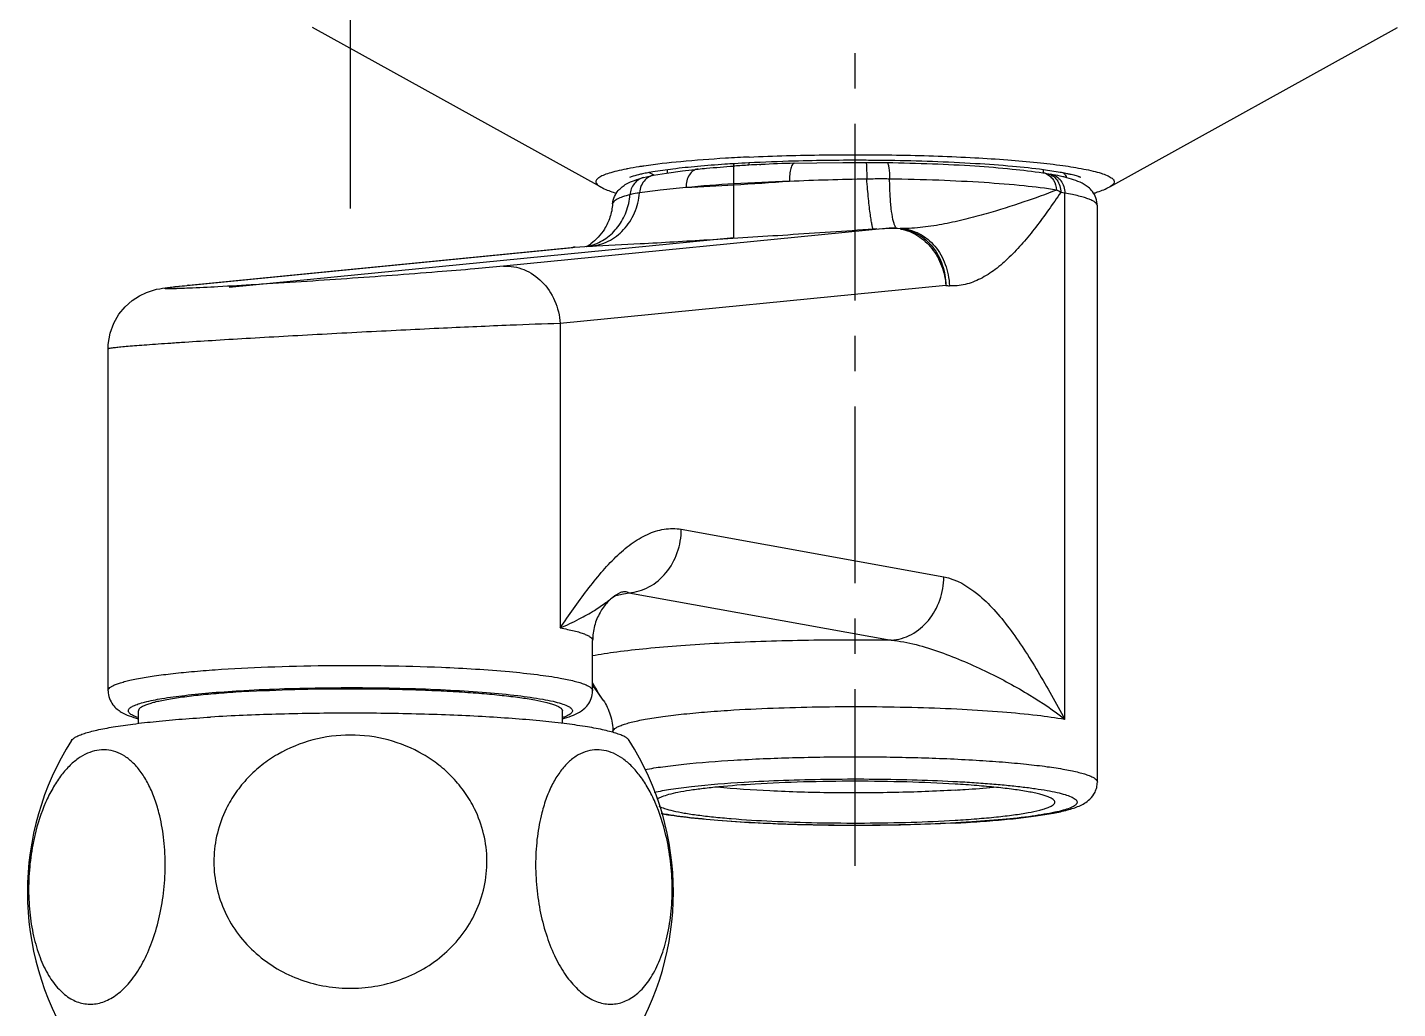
# Model space of a CAD drawing. Extents: x -7342 to 109, y -2615 to 214.
# Drawn here: x -5440.5 to -5372.6, y -2397.9 to -2349.3 of the extents above; entities that cross this region are included whole.
import ezdxf

# ---------------------------------------------------------------- set-up
doc = ezdxf.new("R2010")
doc.units = 0
doc.header["$LTSCALE"] = 7
doc.linetypes.add('CENTER', pattern=[2, 1.25, -0.25, 0.25, -0.25])
doc.layers.get('0').update_dxf_attribs({"color": 2, "linetype": 'CONTINUOUS'})
doc.layers.add('CL', color=1, linetype='CENTER')
doc.layers.add('DWG', color=7, linetype='CONTINUOUS')

msp = doc.modelspace()

# ---------------------------------------------------------------- linework, layer by layer
msp.add_line((-5424.473, -2358.248), (-5424.473, -2326.016))
at = {"layer": 'CL', "color": 1}
msp.add_line((-5399.473, -2390.809), (-5399.473, -2324.398), dxfattribs=at)
at = {"layer": 'DWG'}
for p, q in [((-5412.09, -2357.177), (-5426.346, -2349.285)), ((-5386.856, -2357.177), (-5372.599, -2349.285)), ((-5397.773, -2355.879), (-5397.888, -2355.878)), ((-5409.43, -2356.605), (-5409.685, -2356.476)), ((-5408.788, -2356.339), (-5408.788, -2356.493)), ((-5407.253, -2356.299), (-5407.253, -2356.299)), ((-5405.479, -2356.152), (-5405.44, -2356.149)), ((-5405.473, -2359.69), (-5405.473, -2356.037)), ((-5404.712, -2356.109), (-5404.712, -2355.998)), ((-5404.205, -2356.078), (-5404.141, -2356.075)), ((-5390.157, -2356.338), (-5390.157, -2356.49)), ((-5409.95, -2356.722), (-5409.95, -2356.722)), ((-5409.459, -2356.61), (-5409.46, -2356.61)), ((-5389.081, -2357.49), (-5389.281, -2357.454)), ((-5389.081, -2383.547), (-5389.081, -2357.49)), ((-5387.473, -2386.66), (-5387.473, -2358.117)), ((-5397.783, -2359.23), (-5416.887, -2361.113)), ((-5398.562, -2359.277), (-5397.754, -2359.227)), ((-5398.388, -2359.266), (-5398.562, -2359.277)), ((-5397.754, -2359.227), (-5397.783, -2359.23)), ((-5397.754, -2359.227), (-5397.236, -2359.241)), ((-5397.241, -2359.24), (-5397.236, -2359.241)), ((-5397.204, -2359.243), (-5397.218, -2359.243)), ((-5430.473, -2362.154), (-5405.473, -2359.69)), ((-5432.476, -2362.053), (-5413.371, -2360.17)), ((-5413.343, -2360.168), (-5413.457, -2360.177)), ((-5413.371, -2360.17), (-5412.591, -2360.123)), ((-5412.783, -2360.134), (-5412.629, -2360.047)), ((-5412.711, -2360.13), (-5412.713, -2360.13)), ((-5412.682, -2360.081), (-5412.669, -2360.073)), ((-5412.642, -2360.112), (-5412.641, -2360.112)), ((-5412.629, -2360.047), (-5412.566, -2360.002)), ((-5412.571, -2360.006), (-5412.568, -2360.004)), ((-5412.568, -2360.004), (-5412.566, -2360.002)), ((-5432.575, -2362.063), (-5432.476, -2362.053)), ((-5432.47, -2362.202), (-5432.57, -2362.206)), ((-5432.476, -2362.053), (-5432.561, -2362.06)), ((-5394.976, -2362.065), (-5414.081, -2363.949)), ((-5414.081, -2363.949), (-5414.081, -2379.023)), ((-5436.473, -2382.136), (-5436.473, -2365.204)), ((-5408.081, -2374.141), (-5395.081, -2376.494)), ((-5411.317, -2377.395), (-5411.383, -2377.441)), ((-5411.381, -2377.44), (-5411.378, -2377.438)), ((-5411.074, -2377.26), (-5411.073, -2377.26)), ((-5410.679, -2377.282), (-5397.679, -2379.634)), ((-5412.473, -2382.136), (-5412.473, -2379.65)), ((-5412.32, -2382.077), (-5412.473, -2381.884)), ((-5412.473, -2382.134), (-5412.473, -2382.136)), ((-5411.947, -2382.609), (-5412.32, -2382.077)), ((-5411.947, -2382.609), (-5411.948, -2382.608)), ((-5434.973, -2383.751), (-5434.973, -2383.13)), ((-5413.973, -2383.754), (-5413.973, -2383.13)), ((-5411.473, -2384.174), (-5411.473, -2384.203)), ((-5393.91, -2388.646), (-5393.973, -2388.65)), ((-5393.913, -2388.653), (-5393.97, -2388.657))]:
    msp.add_line(p, q, dxfattribs=at)
for points in [[(-5409.46, -2356.61), (-5408.815, -2356.496), (-5408.014, -2356.385), (-5407.253, -2356.299)], [(-5402.483, -2356.011), (-5401.369, -2355.985), (-5400.084, -2355.969), (-5398.933, -2355.968)], [(-5398.933, -2355.968), (-5398.617, -2355.97), (-5398.171, -2355.974), (-5397.89, -2355.978)], [(-5390.17, -2356.488), (-5390.131, -2356.494), (-5390.01, -2356.515), (-5389.769, -2356.558)], [(-5409.95, -2356.722), (-5409.808, -2356.686), (-5409.598, -2356.639), (-5409.459, -2356.61)], [(-5397.242, -2359.24), (-5397.235, -2359.241), (-5397.208, -2359.243), (-5397.204, -2359.244)], [(-5436.473, -2365.204), (-5436.465, -2364.981), (-5436.372, -2364.434), (-5436.191, -2363.935), (-5435.938, -2363.494), (-5435.631, -2363.12), (-5435.287, -2362.813), (-5434.92, -2362.574), (-5434.567, -2362.407), (-5434.277, -2362.308), (-5434.071, -2362.256), (-5433.918, -2362.225), (-5433.785, -2362.203), (-5433.652, -2362.183), (-5433.51, -2362.164), (-5433.352, -2362.144), (-5433.173, -2362.124), (-5432.972, -2362.102), (-5432.748, -2362.079), (-5413.457, -2360.177)], [(-5411.073, -2377.26), (-5411.095, -2377.269), (-5411.317, -2377.395)]]:
    msp.add_lwpolyline(points, dxfattribs=at)
for centre, radius, start, end in [((-5400.722, -2441.621), 86.01, 92.66001, 93.44633), ((-5399.472, -2468.361), 112.495, 89.72438, 91.54085), ((-5399.463, -2468.556), 112.69, 89.19927, 89.72941), ((-5408.136, -2369.905), 13.866, 100.80433, 101.12843), ((-5408.2, -2365.103), 8.754, 101.85304, 102.56188), ((-5406.393, -2380.267), 24.375, 98.35423, 98.47106), ((-5406.947, -2371.64), 15.411, 99.52631, 100.05892), ((-5400.92, -2424.264), 68.264, 93.20023, 93.79643), ((-5400.684, -2434.926), 79.035, 92.9405, 93.4446), ((-5399.906, -2451.291), 95.419, 91.55569, 92.90275), ((-5400.491, -2431.752), 75.765, 92.80953, 93.20804), ((-5399.964, -2442.764), 86.789, 91.66345, 92.75847), ((-5390.277, -2357.175), 0.694, 65.21367, 81.08349), ((-5393.132, -2378.829), 22.689, 81.36515, 82.42828), ((-5392.218, -2372.904), 16.693, 79.97621, 81.41378), ((-5395.513, -2536.395), 179.63, 91.07903, 92.30097), ((-5390.879, -2363.89), 7.408, 75.20602, 76.71272), ((-5397.648, -2361.468), 2.243, 92.74506, 93.45182), ((-5397.647, -2361.519), 2.294, 79.7087, 92.69136), ((-5397.651, -2361.542), 2.317, 78.75817, 79.72207), ((-5397.489, -2361.469), 2.243, 82.69638, 83.52074), ((-5413.163, -2363.151), 2.989, 93.99778, 95.72586), ((-5413.163, -2363.14), 2.977, 93.45086, 93.99704), ((-5411.885, -2373.852), 13.747, 93.15185, 93.44169), ((-5413.847, -2358.26), 2.162, 302.99999, 304.00086), ((-5413.285, -2357.644), 2.551, 284.61375, 286.73306), ((-5411.844, -2374.591), 14.487, 92.95445, 93.15257), ((-5414.262, -2357.648), 2.902, 304.0433, 305.64781), ((-5394.555, -2358.246), 3.842, 263.71085, 266.31582), ((-5414.513, -2360.666), 17.055, 280.67436, 280.78799), ((-5414.069, -2362.951), 14.727, 280.75456, 281.93845), ((-5413.279, -2366.63), 10.964, 281.87578, 283.71694), ((-5425.688, -2449.077), 67.018, 93.20358, 93.45139), ((-5426.449, -2392.117), 14.024, 147.57817, 212.42183), ((-5422.497, -2392.117), 14.024, 327.57817, 32.42183), ((-5398.3, -2315.85), 72.936, 272.98705, 273.40337)]:
    msp.add_arc(centre, radius, start, end, dxfattribs=at)
for points, knots in [([(-5405.893, -2355.767), (-5406.633, -2355.812), (-5407.983, -2355.911), (-5409.329, -2356.062), (-5409.935, -2356.151)], [0, 0, 0, 0, 0.547958, 1, 1, 1, 1]), ([(-5404.714, -2355.704), (-5403.482, -2355.647), (-5400.97, -2355.577), (-5397.247, -2355.588), (-5394.212, -2355.691), (-5391.968, -2355.834), (-5390.935, -2355.924), (-5390.447, -2355.975)], [0, 0, 0, 0, 0.259087, 0.527711, 0.782148, 0.896937, 1, 1, 1, 1]), ([(-5390.142, -2356.338), (-5390.651, -2356.27), (-5391.772, -2356.152), (-5394.315, -2355.968), (-5396.35, -2355.901), (-5397.773, -2355.879)], [0, 0, 0, 0, 0.201393, 0.441859, 1, 1, 1, 1]), ([(-5410.812, -2356.299), (-5410.969, -2356.33), (-5411.254, -2356.392), (-5411.638, -2356.495), (-5411.936, -2356.6), (-5412.129, -2356.696), (-5412.234, -2356.778), (-5412.284, -2356.834), (-5412.312, -2356.893), (-5412.315, -2356.979), (-5412.258, -2357.06), (-5412.175, -2357.127), (-5412.12, -2357.16), (-5412.09, -2357.177)], [0, 0, 0, 0, 0.235397, 0.431099, 0.586589, 0.702533, 0.746729, 0.782975, 0.813318, 0.841187, 0.905326, 0.948207, 1, 1, 1, 1]), ([(-5409.984, -2356.158), (-5410.051, -2356.168), (-5410.302, -2356.207), (-5410.552, -2356.25), (-5410.735, -2356.285)], [0, 0, 0, 0, 0.266004, 1, 1, 1, 1]), ([(-5410.104, -2356.559), (-5410.228, -2356.586), (-5410.409, -2356.632), (-5410.588, -2356.688), (-5410.644, -2356.713)], [0, 0, 0, 0, 0.678047, 1, 1, 1, 1]), ([(-5409.639, -2356.466), (-5409.671, -2356.472), (-5409.791, -2356.494), (-5409.911, -2356.517), (-5409.998, -2356.536)], [0, 0, 0, 0, 0.265696, 1, 1, 1, 1]), ([(-5407.281, -2356.171), (-5407.688, -2356.208), (-5408.428, -2356.284), (-5409.166, -2356.386), (-5409.498, -2356.442)], [0, 0, 0, 0, 0.548392, 1, 1, 1, 1]), ([(-5407.253, -2356.299), (-5407.336, -2356.308), (-5407.509, -2356.375), (-5407.702, -2356.589), (-5407.824, -2356.883), (-5407.85, -2357.104), (-5407.85, -2357.219)], [0, 0, 0, 0, 0.210438, 0.444338, 0.709965, 1, 1, 1, 1]), ([(-5405.433, -2356.033), (-5405.595, -2356.043), (-5406.211, -2356.082), (-5406.827, -2356.13), (-5407.281, -2356.171)], [0, 0, 0, 0, 0.26296, 1, 1, 1, 1]), ([(-5407.253, -2356.299), (-5407.114, -2356.285), (-5406.524, -2356.228), (-5405.932, -2356.182), (-5405.479, -2356.152)], [0, 0, 0, 0, 0.235382, 1, 1, 1, 1]), ([(-5402.483, -2356.011), (-5402.522, -2356.012), (-5402.58, -2356.073), (-5402.624, -2356.168), (-5402.66, -2356.279), (-5402.688, -2356.412), (-5402.717, -2356.625), (-5402.725, -2356.794), (-5402.725, -2356.91)], [0, 0, 0, 0, 0.120744, 0.215598, 0.335329, 0.477692, 0.639158, 1, 1, 1, 1]), ([(-5398.933, -2355.968), (-5398.931, -2355.968), (-5398.928, -2355.975), (-5398.925, -2355.985), (-5398.922, -2356.005), (-5398.917, -2356.044), (-5398.912, -2356.112), (-5398.907, -2356.211), (-5398.902, -2356.333), (-5398.899, -2356.475), (-5398.897, -2356.632), (-5398.896, -2356.741), (-5398.896, -2356.797)], [0, 0, 0, 0, 0.00636, 0.020744, 0.043888, 0.075847, 0.165117, 0.285822, 0.43451, 0.606821, 0.797614, 1, 1, 1, 1]), ([(-5397.89, -2355.978), (-5397.88, -2355.978), (-5397.858, -2355.999), (-5397.827, -2356.076), (-5397.795, -2356.239), (-5397.771, -2356.491), (-5397.764, -2356.686), (-5397.763, -2356.794)], [0, 0, 0, 0, 0.034014, 0.093764, 0.302828, 0.616548, 1, 1, 1, 1]), ([(-5397.89, -2355.978), (-5397.136, -2355.989), (-5395.684, -2356.027), (-5393.617, -2356.131), (-5391.795, -2356.276), (-5390.675, -2356.41), (-5390.17, -2356.488)], [0, 0, 0, 0, 0.291974, 0.562933, 0.801835, 1, 1, 1, 1]), ([(-5390.447, -2355.975), (-5390.023, -2356.018), (-5389.253, -2356.109), (-5388.487, -2356.23), (-5388.144, -2356.297)], [0, 0, 0, 0, 0.549076, 1, 1, 1, 1]), ([(-5389.986, -2356.544), (-5389.917, -2356.576), (-5389.787, -2356.664), (-5389.58, -2356.918), (-5389.507, -2357.169), (-5389.496, -2357.337)], [0, 0, 0, 0, 0.233656, 0.478334, 1, 1, 1, 1]), ([(-5389.969, -2356.522), (-5389.873, -2356.54), (-5389.682, -2356.616), (-5389.457, -2356.832), (-5389.313, -2357.124), (-5389.281, -2357.343), (-5389.281, -2357.454)], [0, 0, 0, 0, 0.234864, 0.47799, 0.733563, 1, 1, 1, 1]), ([(-5389.769, -2356.558), (-5389.672, -2356.576), (-5389.481, -2356.652), (-5389.256, -2356.869), (-5389.113, -2357.16), (-5389.081, -2357.379), (-5389.081, -2357.49)], [0, 0, 0, 0, 0.234869, 0.477996, 0.733567, 1, 1, 1, 1]), ([(-5389.176, -2356.681), (-5389.223, -2356.67), (-5389.419, -2356.625), (-5389.617, -2356.586), (-5389.769, -2356.558)], [0, 0, 0, 0, 0.236069, 1, 1, 1, 1]), ([(-5388.942, -2356.537), (-5388.971, -2356.531), (-5389.094, -2356.505), (-5389.218, -2356.482), (-5389.312, -2356.465)], [0, 0, 0, 0, 0.233516, 1, 1, 1, 1]), ([(-5388.995, -2356.73), (-5388.995, -2356.688), (-5389.036, -2356.592), (-5389.112, -2356.528), (-5389.158, -2356.496)], [0, 0, 0, 0, 0.424223, 1, 1, 1, 1]), ([(-5388.354, -2356.681), (-5388.344, -2356.688), (-5388.326, -2356.699), (-5388.313, -2356.707), (-5388.296, -2356.716), (-5388.307, -2356.71), (-5388.318, -2356.706), (-5388.342, -2356.696), (-5388.372, -2356.686), (-5388.428, -2356.667), (-5388.514, -2356.64), (-5388.636, -2356.607), (-5388.782, -2356.572), (-5388.887, -2356.548), (-5388.942, -2356.537)], [0, 0, 0, 0, 0.048666, 0.077198, 0.087648, 0.093462, 0.113761, 0.146842, 0.191481, 0.246867, 0.386702, 0.560934, 0.766307, 1, 1, 1, 1]), ([(-5388.144, -2356.297), (-5387.986, -2356.328), (-5387.699, -2356.39), (-5387.313, -2356.493), (-5387.013, -2356.599), (-5386.819, -2356.695), (-5386.713, -2356.777), (-5386.662, -2356.833), (-5386.634, -2356.893), (-5386.631, -2356.978), (-5386.687, -2357.059), (-5386.77, -2357.127), (-5386.826, -2357.16), (-5386.856, -2357.177)], [0, 0, 0, 0, 0.235523, 0.431375, 0.587007, 0.703092, 0.747329, 0.7836, 0.813927, 0.841727, 0.905611, 0.948352, 1, 1, 1, 1]), ([(-5412.089, -2357.178), (-5412.026, -2357.213), (-5411.772, -2357.339), (-5411.503, -2357.433), (-5411.301, -2357.492)], [0, 0, 0, 0, 0.256782, 1, 1, 1, 1]), ([(-5411.482, -2358.026), (-5411.472, -2357.898), (-5411.409, -2357.66), (-5411.184, -2357.304), (-5410.831, -2357.034), (-5410.391, -2356.847), (-5410.101, -2356.761), (-5409.95, -2356.722)], [0, 0, 0, 0, 0.178412, 0.336102, 0.578681, 0.783025, 1, 1, 1, 1]), ([(-5409.95, -2356.722), (-5410.041, -2356.745), (-5410.216, -2356.824), (-5410.428, -2357.02), (-5410.572, -2357.277), (-5410.615, -2357.471), (-5410.623, -2357.569)], [0, 0, 0, 0, 0.243214, 0.489638, 0.742065, 1, 1, 1, 1]), ([(-5409.869, -2356.831), (-5409.951, -2356.914), (-5410.086, -2357.117), (-5410.14, -2357.355), (-5410.148, -2357.476)], [0, 0, 0, 0, 0.489085, 1, 1, 1, 1]), ([(-5407.85, -2357.219), (-5408.275, -2357.256), (-5409.042, -2357.33), (-5409.807, -2357.425), (-5410.148, -2357.476)], [0, 0, 0, 0, 0.552832, 1, 1, 1, 1]), ([(-5409.46, -2356.611), (-5409.536, -2356.626), (-5409.686, -2356.68), (-5409.813, -2356.776), (-5409.869, -2356.831)], [0, 0, 0, 0, 0.495781, 1, 1, 1, 1]), ([(-5402.725, -2356.91), (-5403.642, -2356.937), (-5405.352, -2357.01), (-5407.059, -2357.139), (-5407.85, -2357.219)], [0, 0, 0, 0, 0.535616, 1, 1, 1, 1]), ([(-5402.725, -2356.91), (-5403.641, -2356.978), (-5405.348, -2357.095), (-5407.057, -2357.186), (-5407.85, -2357.219)], [0, 0, 0, 0, 0.536382, 1, 1, 1, 1]), ([(-5397.763, -2356.794), (-5397.857, -2356.792), (-5398.235, -2356.788), (-5398.612, -2356.792), (-5398.896, -2356.797)], [0, 0, 0, 0, 0.249076, 1, 1, 1, 1]), ([(-5398.562, -2359.277), (-5398.569, -2359.275), (-5398.582, -2359.256), (-5398.597, -2359.22), (-5398.615, -2359.16), (-5398.633, -2359.079), (-5398.653, -2358.978), (-5398.683, -2358.804), (-5398.721, -2358.54), (-5398.765, -2358.175), (-5398.811, -2357.753), (-5398.855, -2357.288), (-5398.883, -2356.964), (-5398.896, -2356.797)], [0, 0, 0, 0, 0.008345, 0.024426, 0.048932, 0.081885, 0.12309, 0.172299, 0.29324, 0.441203, 0.611754, 0.799966, 1, 1, 1, 1]), ([(-5397.491, -2359.135), (-5397.514, -2359.091), (-5397.553, -2358.982), (-5397.624, -2358.696), (-5397.692, -2358.225), (-5397.745, -2357.553), (-5397.76, -2357.058), (-5397.763, -2356.794)], [0, 0, 0, 0, 0.062643, 0.146463, 0.37307, 0.664775, 1, 1, 1, 1]), ([(-5389.496, -2357.337), (-5390.029, -2357.254), (-5391.222, -2357.112), (-5393.168, -2356.957), (-5395.389, -2356.846), (-5396.952, -2356.806), (-5397.763, -2356.794)], [0, 0, 0, 0, 0.195425, 0.434266, 0.706367, 1, 1, 1, 1]), ([(-5387.473, -2358.117), (-5387.473, -2357.985), (-5387.518, -2357.731), (-5387.694, -2357.422), (-5387.905, -2357.203), (-5388.182, -2357.016), (-5388.54, -2356.856), (-5388.835, -2356.768), (-5388.987, -2356.728)], [0, 0, 0, 0, 0.178743, 0.338673, 0.472883, 0.585672, 0.787628, 1, 1, 1, 1]), ([(-5387.674, -2357.501), (-5387.603, -2357.48), (-5387.323, -2357.394), (-5387.049, -2357.284), (-5386.856, -2357.178)], [0, 0, 0, 0, 0.251475, 1, 1, 1, 1]), ([(-5412.591, -2360.123), (-5412.284, -2360.099), (-5411.664, -2359.924), (-5410.889, -2359.328), (-5410.347, -2358.479), (-5410.18, -2357.816), (-5410.148, -2357.476)], [0, 0, 0, 0, 0.23757, 0.482328, 0.737086, 1, 1, 1, 1]), ([(-5412.55, -2360.087), (-5412.29, -2360.008), (-5411.787, -2359.764), (-5411.181, -2359.178), (-5410.768, -2358.424), (-5410.645, -2357.857), (-5410.623, -2357.569)], [0, 0, 0, 0, 0.243029, 0.489759, 0.742066, 1, 1, 1, 1]), ([(-5410.623, -2357.569), (-5410.746, -2357.602), (-5410.962, -2357.664), (-5411.205, -2357.761), (-5411.347, -2357.845), (-5411.434, -2357.913), (-5411.479, -2357.981), (-5411.482, -2358.025)], [0, 0, 0, 0, 0.380261, 0.668372, 0.779003, 0.869006, 1, 1, 1, 1]), ([(-5410.148, -2357.476), (-5410.19, -2357.482), (-5410.35, -2357.508), (-5410.509, -2357.54), (-5410.623, -2357.569)], [0, 0, 0, 0, 0.268322, 1, 1, 1, 1]), ([(-5389.496, -2357.337), (-5390.026, -2357.551), (-5391.181, -2357.97), (-5392.686, -2358.44), (-5394.002, -2358.792), (-5395.046, -2359.026), (-5396.116, -2359.2), (-5396.841, -2359.247), (-5397.204, -2359.243)], [0, 0, 0, 0, 0.21522, 0.461449, 0.592799, 0.727452, 0.863689, 1, 1, 1, 1]), ([(-5389.281, -2357.454), (-5389.683, -2358.033), (-5390.284, -2358.89), (-5391.146, -2359.956), (-5391.809, -2360.668), (-5392.502, -2361.275), (-5393.233, -2361.747), (-5394.003, -2362.046), (-5394.541, -2362.098), (-5394.802, -2362.08)], [0, 0, 0, 0, 0.282644, 0.418663, 0.54888, 0.671917, 0.787114, 0.895317, 1, 1, 1, 1]), ([(-5389.281, -2357.454), (-5389.298, -2357.444), (-5389.369, -2357.403), (-5389.441, -2357.365), (-5389.496, -2357.337)], [0, 0, 0, 0, 0.240831, 1, 1, 1, 1]), ([(-5387.473, -2358.117), (-5387.473, -2358.088), (-5387.497, -2358.023), (-5387.583, -2357.941), (-5387.715, -2357.862), (-5387.895, -2357.784), (-5388.124, -2357.707), (-5388.401, -2357.631), (-5388.725, -2357.558), (-5388.957, -2357.513), (-5389.081, -2357.49)], [0, 0, 0, 0, 0.048207, 0.111142, 0.196031, 0.305619, 0.440851, 0.601962, 0.788583, 1, 1, 1, 1]), ([(-5411.482, -2358.025), (-5411.501, -2358.25), (-5411.59, -2358.686), (-5411.919, -2359.391), (-5412.298, -2359.81), (-5412.568, -2360.004)], [0, 0, 0, 0, 0.292023, 0.569849, 1, 1, 1, 1]), ([(-5398.562, -2359.277), (-5399.976, -2359.377), (-5402.709, -2359.563), (-5406.561, -2359.808), (-5409.824, -2359.996), (-5411.767, -2360.092), (-5412.591, -2360.123)], [0, 0, 0, 0, 0.302444, 0.58483, 0.823861, 1, 1, 1, 1]), ([(-5397.387, -2359.24), (-5397.407, -2359.238), (-5397.453, -2359.207), (-5397.477, -2359.163), (-5397.491, -2359.135)], [0, 0, 0, 0, 0.396366, 1, 1, 1, 1]), ([(-5397.204, -2359.244), (-5397.046, -2359.254), (-5396.73, -2359.309), (-5396.125, -2359.551), (-5395.463, -2360.096), (-5394.945, -2361.013), (-5394.813, -2361.721), (-5394.802, -2362.08)], [0, 0, 0, 0, 0.117041, 0.235294, 0.47826, 0.734081, 1, 1, 1, 1]), ([(-5397.204, -2359.245), (-5396.902, -2359.284), (-5396.297, -2359.494), (-5395.571, -2360.144), (-5395.096, -2361.038), (-5394.983, -2361.72), (-5394.976, -2362.065)], [0, 0, 0, 0, 0.234471, 0.477852, 0.733816, 1, 1, 1, 1]), ([(-5397.199, -2359.27), (-5396.906, -2359.328), (-5396.326, -2359.567), (-5395.624, -2360.213), (-5395.141, -2361.075), (-5394.999, -2361.732), (-5394.976, -2362.065)], [0, 0, 0, 0, 0.234817, 0.480588, 0.737164, 1, 1, 1, 1]), ([(-5412.777, -2360.137), (-5412.769, -2360.133), (-5412.737, -2360.115), (-5412.705, -2360.096), (-5412.682, -2360.081)], [0, 0, 0, 0, 0.243439, 1, 1, 1, 1]), ([(-5416.887, -2361.113), (-5417.36, -2361.16), (-5418.451, -2361.257), (-5421.037, -2361.47), (-5424.654, -2361.736), (-5428.28, -2361.976), (-5430.888, -2362.127), (-5431.991, -2362.182), (-5432.47, -2362.202)], [0, 0, 0, 0, 0.09127, 0.21018, 0.498302, 0.787911, 0.907989, 1, 1, 1, 1]), ([(-5416.887, -2361.113), (-5416.717, -2361.103), (-5416.371, -2361.121), (-5415.692, -2361.314), (-5414.923, -2361.844), (-5414.292, -2362.8), (-5414.108, -2363.561), (-5414.081, -2363.949)], [0, 0, 0, 0, 0.116309, 0.234339, 0.477798, 0.734644, 1, 1, 1, 1]), ([(-5432.57, -2362.206), (-5432.731, -2362.213), (-5432.955, -2362.221), (-5433.232, -2362.228), (-5433.389, -2362.23), (-5433.499, -2362.23), (-5433.569, -2362.228), (-5433.609, -2362.226), (-5433.639, -2362.224), (-5433.662, -2362.22), (-5433.675, -2362.219), (-5433.684, -2362.212), (-5433.674, -2362.205), (-5433.652, -2362.198), (-5433.615, -2362.189), (-5433.568, -2362.18), (-5433.498, -2362.169), (-5433.389, -2362.154), (-5433.232, -2362.134), (-5432.957, -2362.102), (-5432.734, -2362.079), (-5432.575, -2362.063)], [0, 0, 0, 0, 0.215691, 0.301362, 0.37182, 0.426846, 0.448509, 0.466254, 0.480087, 0.490028, 0.496151, 0.498897, 0.501921, 0.508416, 0.532907, 0.550979, 0.572935, 0.628423, 0.699169, 0.784943, 1, 1, 1, 1]), ([(-5414.081, -2363.949), (-5414.905, -2363.972), (-5416.832, -2364.045), (-5419.381, -2364.158), (-5421.753, -2364.272), (-5423.675, -2364.369), (-5425.621, -2364.471), (-5427.536, -2364.576), (-5429.371, -2364.681), (-5431.075, -2364.783), (-5432.391, -2364.866), (-5433.344, -2364.929), (-5433.972, -2364.973), (-5434.537, -2365.013), (-5435.034, -2365.051), (-5435.46, -2365.085), (-5435.769, -2365.112), (-5435.979, -2365.132), (-5436.108, -2365.145), (-5436.217, -2365.157), (-5436.307, -2365.168), (-5436.376, -2365.178), (-5436.428, -2365.187), (-5436.454, -2365.194), (-5436.473, -2365.2), (-5436.473, -2365.204)], [0, 0, 0, 0, 0.110232, 0.257957, 0.341185, 0.427768, 0.515396, 0.601708, 0.68437, 0.761137, 0.829927, 0.860741, 0.888884, 0.914171, 0.936432, 0.955522, 0.971318, 0.977947, 0.983718, 0.988621, 0.992649, 0.995796, 0.998061, 0.999449, 1, 1, 1, 1]), ([(-5414.081, -2379.023), (-5413.643, -2378.391), (-5412.995, -2377.454), (-5412.066, -2376.287), (-5411.348, -2375.511), (-5410.594, -2374.858), (-5409.796, -2374.368), (-5408.947, -2374.09), (-5408.36, -2374.091), (-5408.081, -2374.141)], [0, 0, 0, 0, 0.283865, 0.420567, 0.551091, 0.673803, 0.788011, 0.895087, 1, 1, 1, 1]), ([(-5410.679, -2377.282), (-5410.508, -2377.271), (-5410.162, -2377.211), (-5409.5, -2376.938), (-5408.775, -2376.325), (-5408.214, -2375.311), (-5408.081, -2374.531), (-5408.081, -2374.141)], [0, 0, 0, 0, 0.115438, 0.233675, 0.479254, 0.737232, 1, 1, 1, 1]), ([(-5397.679, -2379.634), (-5397.508, -2379.624), (-5397.162, -2379.563), (-5396.5, -2379.291), (-5395.775, -2378.678), (-5395.214, -2377.663), (-5395.081, -2376.884), (-5395.081, -2376.494)], [0, 0, 0, 0, 0.115438, 0.233675, 0.479255, 0.737232, 1, 1, 1, 1]), ([(-5395.081, -2376.494), (-5394.461, -2376.606), (-5393.559, -2377.15), (-5392.567, -2378.122), (-5391.814, -2379.045), (-5391.098, -2380.078), (-5390.169, -2381.58), (-5389.519, -2382.755), (-5389.081, -2383.547)], [0, 0, 0, 0, 0.199294, 0.315657, 0.441502, 0.574853, 0.713658, 1, 1, 1, 1]), ([(-5414.081, -2379.023), (-5413.761, -2378.886), (-5413.186, -2378.621), (-5412.43, -2378.201), (-5411.924, -2377.852), (-5411.596, -2377.601), (-5411.451, -2377.49), (-5411.382, -2377.44)], [0, 0, 0, 0, 0.331671, 0.605056, 0.825494, 0.918129, 1, 1, 1, 1]), ([(-5411.378, -2377.438), (-5411.508, -2377.531), (-5411.785, -2377.778), (-5412.145, -2378.271), (-5412.409, -2378.919), (-5412.473, -2379.403), (-5412.473, -2379.65)], [0, 0, 0, 0, 0.186699, 0.433437, 0.710816, 1, 1, 1, 1]), ([(-5411.073, -2377.26), (-5411.012, -2377.236), (-5410.876, -2377.205), (-5410.74, -2377.247), (-5410.679, -2377.282)], [0, 0, 0, 0, 0.481097, 1, 1, 1, 1]), ([(-5414.081, -2379.023), (-5413.957, -2379.045), (-5413.725, -2379.09), (-5413.401, -2379.164), (-5413.124, -2379.24), (-5412.895, -2379.317), (-5412.715, -2379.395), (-5412.583, -2379.474), (-5412.497, -2379.555), (-5412.473, -2379.621), (-5412.473, -2379.65)], [0, 0, 0, 0, 0.21144, 0.398054, 0.559129, 0.694356, 0.803949, 0.888846, 0.951796, 1, 1, 1, 1]), ([(-5397.679, -2379.634), (-5399.139, -2379.616), (-5401.988, -2379.624), (-5405.464, -2379.738), (-5408.046, -2379.897), (-5409.734, -2380.039), (-5411.202, -2380.205), (-5412.101, -2380.34), (-5412.508, -2380.415)], [0, 0, 0, 0, 0.294744, 0.574789, 0.701827, 0.816575, 0.916637, 1, 1, 1, 1]), ([(-5397.679, -2379.634), (-5397.266, -2379.671), (-5396.438, -2379.832), (-5395.231, -2380.214), (-5394.052, -2380.683), (-5392.564, -2381.366), (-5390.877, -2382.273), (-5389.633, -2383.111), (-5389.081, -2383.547)], [0, 0, 0, 0, 0.13049, 0.263993, 0.397814, 0.529531, 0.778781, 1, 1, 1, 1]), ([(-5436.473, -2382.136), (-5436.473, -2382.109), (-5436.452, -2382.049), (-5436.377, -2381.972), (-5436.262, -2381.898), (-5436.105, -2381.825), (-5435.905, -2381.752), (-5435.663, -2381.681), (-5435.379, -2381.611), (-5434.921, -2381.515), (-5434.253, -2381.404), (-5433.344, -2381.287), (-5432.302, -2381.182), (-5430.697, -2381.055), (-5428.488, -2380.942), (-5425.691, -2380.876), (-5422.822, -2380.882), (-5420.904, -2380.934), (-5419.962, -2380.974)], [0, 0, 0, 0, 0.004773, 0.010852, 0.018922, 0.029256, 0.041964, 0.057072, 0.074568, 0.094417, 0.140935, 0.196038, 0.25896, 0.328802, 0.485097, 0.655792, 0.830865, 1, 1, 1, 1]), ([(-5419.962, -2380.974), (-5418.838, -2381.022), (-5417.251, -2381.115), (-5415.292, -2381.32), (-5414.455, -2381.441), (-5414.081, -2381.509)], [0, 0, 0, 0, 0.571279, 0.806653, 1, 1, 1, 1]), ([(-5414.081, -2381.509), (-5413.848, -2381.551), (-5413.523, -2381.617), (-5413.126, -2381.725), (-5412.898, -2381.802), (-5412.716, -2381.881), (-5412.564, -2381.969), (-5412.474, -2382.069), (-5412.473, -2382.134)], [0, 0, 0, 0, 0.398481, 0.559825, 0.695445, 0.805503, 0.890889, 1, 1, 1, 1]), ([(-5436.473, -2382.136), (-5436.473, -2382.267), (-5436.429, -2382.518), (-5436.256, -2382.825), (-5436.048, -2383.043), (-5435.775, -2383.231), (-5435.421, -2383.391), (-5435.131, -2383.479), (-5434.981, -2383.519)], [0, 0, 0, 0, 0.178663, 0.338775, 0.473633, 0.586924, 0.788885, 1, 1, 1, 1]), ([(-5434.983, -2383.469), (-5435.065, -2383.442), (-5435.203, -2383.389), (-5435.355, -2383.305), (-5435.432, -2383.233), (-5435.465, -2383.183), (-5435.477, -2383.13), (-5435.465, -2383.077), (-5435.432, -2383.027), (-5435.354, -2382.955), (-5435.202, -2382.871), (-5434.96, -2382.779), (-5434.491, -2382.646), (-5433.724, -2382.499), (-5432.605, -2382.348), (-5431.249, -2382.218), (-5430.268, -2382.152), (-5429.745, -2382.122)], [0, 0, 0, 0, 0.039354, 0.068007, 0.078733, 0.087546, 0.095226, 0.102914, 0.111746, 0.1225, 0.151231, 0.19068, 0.241171, 0.374679, 0.548969, 0.759381, 1, 1, 1, 1]), ([(-5429.723, -2382.18), (-5430.104, -2382.203), (-5430.829, -2382.253), (-5431.857, -2382.346), (-5432.758, -2382.451), (-5433.422, -2382.553), (-5433.878, -2382.641), (-5434.161, -2382.705), (-5434.404, -2382.772), (-5434.604, -2382.839), (-5434.761, -2382.907), (-5434.864, -2382.969), (-5434.922, -2383.02), (-5434.951, -2383.056), (-5434.969, -2383.093), (-5434.973, -2383.118), (-5434.973, -2383.13)], [0, 0, 0, 0, 0.210941, 0.402008, 0.570054, 0.712363, 0.773174, 0.826794, 0.873077, 0.911946, 0.943448, 0.967852, 0.977626, 0.986006, 0.993306, 1, 1, 1, 1]), ([(-5429.745, -2382.122), (-5428.402, -2382.045), (-5425.653, -2381.962), (-5422.242, -2381.988), (-5419.578, -2382.093), (-5417.805, -2382.208), (-5416.28, -2382.354), (-5415.356, -2382.482), (-5414.947, -2382.556)], [0, 0, 0, 0, 0.272077, 0.556384, 0.690027, 0.81134, 0.915907, 1, 1, 1, 1]), ([(-5429.434, -2382.163), (-5428.593, -2382.116), (-5426.857, -2382.05), (-5424.23, -2382.022), (-5422.021, -2382.056), (-5420.306, -2382.12), (-5419.109, -2382.184), (-5418.002, -2382.263), (-5417.001, -2382.355), (-5416.125, -2382.46), (-5415.386, -2382.575), (-5414.864, -2382.683), (-5414.525, -2382.777), (-5414.331, -2382.843), (-5414.178, -2382.911), (-5414.079, -2382.971), (-5414.023, -2383.022), (-5413.994, -2383.057), (-5413.977, -2383.093), (-5413.973, -2383.118), (-5413.973, -2383.13)], [0, 0, 0, 0, 0.161482, 0.333141, 0.503762, 0.585176, 0.662198, 0.733572, 0.79814, 0.85487, 0.902876, 0.941457, 0.957064, 0.970176, 0.980811, 0.989064, 0.992377, 0.995225, 0.997713, 1, 1, 1, 1]), ([(-5413.972, -2383.521), (-5413.822, -2383.481), (-5413.53, -2383.393), (-5413.174, -2383.233), (-5412.901, -2383.045), (-5412.69, -2382.827), (-5412.518, -2382.519), (-5412.473, -2382.267), (-5412.473, -2382.136)], [0, 0, 0, 0, 0.211597, 0.413574, 0.526708, 0.661049, 0.82145, 1, 1, 1, 1]), ([(-5412.306, -2382.033), (-5412.32, -2382.008), (-5412.377, -2381.908), (-5412.433, -2381.808), (-5412.475, -2381.733)], [0, 0, 0, 0, 0.255073, 1, 1, 1, 1]), ([(-5411.948, -2382.608), (-5411.98, -2382.56), (-5412.104, -2382.371), (-5412.222, -2382.178), (-5412.306, -2382.033)], [0, 0, 0, 0, 0.258235, 1, 1, 1, 1]), ([(-5414.947, -2382.556), (-5414.775, -2382.587), (-5414.466, -2382.648), (-5414.058, -2382.755), (-5413.787, -2382.851), (-5413.628, -2382.935), (-5413.532, -2383.003), (-5413.465, -2383.089), (-5413.478, -2383.181), (-5413.52, -2383.242), (-5413.589, -2383.3), (-5413.684, -2383.357), (-5413.808, -2383.414), (-5413.9, -2383.448), (-5413.951, -2383.465)], [0, 0, 0, 0, 0.233164, 0.4212, 0.563287, 0.61744, 0.660987, 0.722096, 0.748582, 0.779488, 0.818658, 0.867972, 0.928286, 1, 1, 1, 1]), ([(-5411.948, -2382.608), (-5411.798, -2382.83), (-5411.557, -2383.335), (-5411.473, -2383.89), (-5411.473, -2384.174)], [0, 0, 0, 0, 0.485427, 1, 1, 1, 1]), ([(-5405.473, -2383.088), (-5403.997, -2382.999), (-5400.961, -2382.9), (-5397.189, -2382.923), (-5394.232, -2383.037), (-5392.259, -2383.162), (-5390.562, -2383.323), (-5389.535, -2383.465), (-5389.081, -2383.547)], [0, 0, 0, 0, 0.270117, 0.554603, 0.688758, 0.810648, 0.915685, 1, 1, 1, 1]), ([(-5438.287, -2384.598), (-5438.265, -2384.564), (-5438.197, -2384.497), (-5438.06, -2384.412), (-5437.873, -2384.327), (-5437.637, -2384.243), (-5437.352, -2384.161), (-5436.878, -2384.046), (-5436.171, -2383.914), (-5435.192, -2383.773), (-5434.052, -2383.645), (-5432.769, -2383.531), (-5431.867, -2383.47), (-5431.395, -2383.441)], [0, 0, 0, 0, 0.017089, 0.039747, 0.068676, 0.104141, 0.146207, 0.194835, 0.311289, 0.452144, 0.615488, 0.798992, 1, 1, 1, 1]), ([(-5410.659, -2384.598), (-5410.681, -2384.563), (-5410.753, -2384.493), (-5410.898, -2384.405), (-5411.095, -2384.318), (-5411.345, -2384.231), (-5411.648, -2384.147), (-5412.15, -2384.029), (-5412.901, -2383.893), (-5413.939, -2383.749), (-5415.146, -2383.62), (-5416.502, -2383.506), (-5417.986, -2383.412), (-5419.574, -2383.337), (-5421.824, -2383.265), (-5424.697, -2383.233), (-5428.089, -2383.282), (-5430.32, -2383.376), (-5431.395, -2383.441)], [0, 0, 0, 0, 0.00599, 0.014, 0.024282, 0.036924, 0.051946, 0.06933, 0.110984, 0.161353, 0.219699, 0.285129, 0.356626, 0.433066, 0.513242, 0.679679, 0.845423, 1, 1, 1, 1]), ([(-5411.473, -2384.174), (-5411.473, -2384.145), (-5411.449, -2384.079), (-5411.362, -2383.998), (-5411.231, -2383.919), (-5411.051, -2383.841), (-5410.822, -2383.764), (-5410.545, -2383.688), (-5410.221, -2383.614), (-5409.7, -2383.513), (-5408.941, -2383.398), (-5407.911, -2383.277), (-5406.737, -2383.171), (-5405.908, -2383.114), (-5405.473, -2383.088)], [0, 0, 0, 0, 0.013857, 0.031951, 0.056364, 0.087871, 0.126752, 0.173042, 0.226675, 0.287499, 0.429841, 0.597907, 0.789036, 1, 1, 1, 1]), ([(-5418.322, -2387.985), (-5418.461, -2387.704), (-5418.782, -2387.163), (-5419.379, -2386.434), (-5420.078, -2385.8), (-5421.118, -2385.095), (-5422.588, -2384.493), (-5424.473, -2384.251), (-5426.358, -2384.493), (-5427.827, -2385.095), (-5428.868, -2385.8), (-5429.567, -2386.434), (-5430.164, -2387.163), (-5430.485, -2387.704), (-5430.623, -2387.985)], [0, 0, 0, 0, 0.062416, 0.124879, 0.187394, 0.249955, 0.374918, 0.500007, 0.625095, 0.750055, 0.812614, 0.875126, 0.937587, 1, 1, 1, 1]), ([(-5433.955, -2388.186), (-5434.022, -2387.927), (-5434.173, -2387.437), (-5434.468, -2386.762), (-5434.813, -2386.187), (-5435.202, -2385.722), (-5435.628, -2385.373), (-5436.083, -2385.145), (-5436.558, -2385.044), (-5437.041, -2385.07), (-5437.521, -2385.223), (-5437.988, -2385.496), (-5438.436, -2385.884), (-5438.857, -2386.382), (-5439.244, -2386.983), (-5439.719, -2387.943), (-5439.974, -2388.742), (-5440.105, -2389.299)], [0, 0, 0, 0, 0.07807, 0.149807, 0.21487, 0.27344, 0.326282, 0.37477, 0.420837, 0.466749, 0.514745, 0.566685, 0.623892, 0.68715, 0.756754, 0.832559, 1, 1, 1, 1]), ([(-5408.84, -2389.299), (-5408.972, -2388.742), (-5409.227, -2387.943), (-5409.702, -2386.983), (-5410.089, -2386.382), (-5410.51, -2385.884), (-5410.958, -2385.496), (-5411.425, -2385.223), (-5411.905, -2385.07), (-5412.388, -2385.044), (-5412.863, -2385.145), (-5413.318, -2385.373), (-5413.744, -2385.722), (-5414.133, -2386.187), (-5414.478, -2386.762), (-5414.773, -2387.437), (-5414.924, -2387.927), (-5414.991, -2388.186)], [0, 0, 0, 0, 0.167439, 0.243244, 0.312848, 0.376105, 0.433313, 0.485254, 0.53325, 0.579164, 0.625231, 0.673719, 0.726561, 0.785131, 0.850194, 0.92193, 1, 1, 1, 1]), ([(-5409.874, -2386.035), (-5409.584, -2385.982), (-5408.948, -2385.885), (-5407.483, -2385.713), (-5406.304, -2385.624), (-5405.473, -2385.574)], [0, 0, 0, 0, 0.19958, 0.435404, 1, 1, 1, 1]), ([(-5405.473, -2385.574), (-5404.51, -2385.516), (-5402.511, -2385.433), (-5399.476, -2385.392), (-5396.44, -2385.433), (-5394.004, -2385.534), (-5392.21, -2385.657), (-5391.036, -2385.763), (-5390.006, -2385.884), (-5389.247, -2385.999), (-5388.725, -2386.1), (-5388.401, -2386.174), (-5388.124, -2386.25), (-5387.895, -2386.327), (-5387.715, -2386.405), (-5387.583, -2386.484), (-5387.497, -2386.565), (-5387.473, -2386.631), (-5387.473, -2386.66)], [0, 0, 0, 0, 0.158995, 0.329524, 0.500117, 0.659271, 0.731156, 0.796271, 0.85354, 0.902041, 0.922764, 0.94104, 0.956813, 0.97006, 0.980797, 0.989114, 0.995279, 1, 1, 1, 1]), ([(-5409.428, -2387.165), (-5409.155, -2387.105), (-5408.538, -2386.996), (-5407.054, -2386.805), (-5405.84, -2386.711), (-5404.973, -2386.659)], [0, 0, 0, 0, 0.186527, 0.418842, 1, 1, 1, 1]), ([(-5404.423, -2386.759), (-5405.023, -2386.795), (-5405.882, -2386.859), (-5406.965, -2386.975), (-5407.642, -2387.066), (-5408.214, -2387.164), (-5408.675, -2387.267), (-5409.02, -2387.374), (-5409.207, -2387.459), (-5409.274, -2387.508)], [0, 0, 0, 0, 0.365567, 0.523576, 0.662419, 0.780491, 0.876476, 0.949606, 1, 1, 1, 1]), ([(-5394.523, -2387.058), (-5395.509, -2387.118), (-5397.551, -2387.194), (-5400.609, -2387.207), (-5403.552, -2387.123), (-5405.437, -2386.998), (-5406.305, -2386.911)], [0, 0, 0, 0, 0.251298, 0.519649, 0.777915, 1, 1, 1, 1]), ([(-5404.973, -2386.659), (-5404.321, -2386.62), (-5402.97, -2386.557), (-5400.902, -2386.508), (-5398.779, -2386.5), (-5396.683, -2386.535), (-5394.988, -2386.6), (-5393.706, -2386.674), (-5392.822, -2386.737), (-5392.001, -2386.809), (-5391.251, -2386.888), (-5390.58, -2386.975), (-5389.995, -2387.068), (-5389.5, -2387.165), (-5389.099, -2387.267), (-5388.797, -2387.371), (-5388.608, -2387.466), (-5388.515, -2387.549), (-5388.477, -2387.607), (-5388.469, -2387.67), (-5388.492, -2387.73), (-5388.542, -2387.787), (-5388.616, -2387.842), (-5388.715, -2387.897), (-5388.896, -2387.975), (-5389.187, -2388.067), (-5389.61, -2388.167), (-5390.127, -2388.264), (-5390.989, -2388.394), (-5392.259, -2388.531), (-5393.329, -2388.61), (-5393.91, -2388.646)], [0, 0, 0, 0, 0.087864, 0.181742, 0.278095, 0.37328, 0.463692, 0.506028, 0.545909, 0.582961, 0.616841, 0.647238, 0.673883, 0.696547, 0.715068, 0.72936, 0.7395, 0.743161, 0.746088, 0.74863, 0.751299, 0.754547, 0.758633, 0.763685, 0.769762, 0.785069, 0.804597, 0.828235, 0.855804, 0.921727, 1, 1, 1, 1]), ([(-5389.573, -2387.654), (-5389.573, -2387.601), (-5389.647, -2387.518), (-5389.772, -2387.445), (-5389.922, -2387.379), (-5390.11, -2387.316), (-5390.338, -2387.254), (-5390.606, -2387.193), (-5391.036, -2387.11), (-5391.662, -2387.014), (-5392.512, -2386.915), (-5393.48, -2386.828), (-5394.959, -2386.726), (-5396.968, -2386.642), (-5399.473, -2386.609), (-5401.978, -2386.642), (-5403.628, -2386.711), (-5404.423, -2386.759)], [0, 0, 0, 0, 0.010616, 0.018935, 0.029671, 0.042919, 0.058692, 0.076965, 0.097689, 0.146182, 0.203444, 0.268553, 0.340428, 0.499575, 0.670216, 0.840848, 1, 1, 1, 1]), ([(-5394.523, -2387.058), (-5394.354, -2387.048), (-5393.719, -2387.007), (-5393.085, -2386.956), (-5392.62, -2386.909)], [0, 0, 0, 0, 0.265993, 1, 1, 1, 1]), ([(-5393.913, -2388.653), (-5393.491, -2388.628), (-5392.688, -2388.572), (-5391.551, -2388.468), (-5390.551, -2388.348), (-5389.698, -2388.213), (-5388.986, -2388.059), (-5388.469, -2387.896), (-5388.097, -2387.711), (-5387.808, -2387.498), (-5387.602, -2387.218), (-5387.493, -2386.92), (-5387.473, -2386.748), (-5387.473, -2386.66)], [0, 0, 0, 0, 0.176218, 0.335761, 0.476225, 0.596207, 0.695947, 0.78012, 0.821337, 0.868628, 0.928649, 0.963076, 1, 1, 1, 1]), ([(-5394.523, -2388.55), (-5394.164, -2388.529), (-5393.48, -2388.481), (-5392.511, -2388.394), (-5391.776, -2388.308), (-5391.252, -2388.232), (-5390.82, -2388.16), (-5390.438, -2388.082), (-5390.11, -2387.993), (-5389.921, -2387.929), (-5389.772, -2387.864), (-5389.647, -2387.791), (-5389.573, -2387.707), (-5389.573, -2387.654)], [0, 0, 0, 0, 0.211116, 0.402449, 0.570648, 0.645243, 0.713112, 0.827641, 0.873971, 0.912874, 0.944402, 0.968832, 1, 1, 1, 1]), ([(-5433.925, -2393.289), (-5433.83, -2392.864), (-5433.69, -2391.996), (-5433.624, -2390.687), (-5433.702, -2389.407), (-5433.854, -2388.58), (-5433.955, -2388.186)], [0, 0, 0, 0, 0.253642, 0.511131, 0.762903, 1, 1, 1, 1]), ([(-5430.623, -2387.985), (-5430.812, -2388.368), (-5431.11, -2389.178), (-5431.282, -2390.459), (-5431.172, -2391.746), (-5430.785, -2392.98), (-5430.145, -2394.104), (-5429.287, -2395.073), (-5428.254, -2395.855), (-5427.092, -2396.428), (-5425.845, -2396.782), (-5424.555, -2396.91), (-5423.263, -2396.81), (-5422.008, -2396.486), (-5420.833, -2395.94), (-5419.781, -2395.183), (-5418.899, -2394.237), (-5418.451, -2393.497), (-5418.27, -2393.11)], [0, 0, 0, 0, 0.062327, 0.124616, 0.186904, 0.24923, 0.311624, 0.3741, 0.436651, 0.499263, 0.561918, 0.624597, 0.687276, 0.749935, 0.812553, 0.875111, 0.937596, 1, 1, 1, 1]), ([(-5418.27, -2393.11), (-5418.083, -2392.71), (-5417.796, -2391.867), (-5417.659, -2390.541), (-5417.823, -2389.217), (-5418.128, -2388.381), (-5418.322, -2387.985)], [0, 0, 0, 0, 0.250092, 0.500013, 0.749931, 1, 1, 1, 1]), ([(-5414.991, -2388.186), (-5415.089, -2388.569), (-5415.238, -2389.372), (-5415.32, -2390.616), (-5415.265, -2391.891), (-5415.077, -2393.139), (-5414.765, -2394.306), (-5414.346, -2395.345), (-5413.84, -2396.222), (-5413.265, -2396.91), (-5412.64, -2397.395), (-5412.076, -2397.618), (-5411.632, -2397.669), (-5411.308, -2397.648), (-5410.988, -2397.569), (-5410.561, -2397.381), (-5410.051, -2396.983), (-5409.533, -2396.305), (-5409.103, -2395.433), (-5408.898, -2394.774), (-5408.812, -2394.42)], [0, 0, 0, 0, 0.075767, 0.156171, 0.238515, 0.319898, 0.397615, 0.469482, 0.534077, 0.590883, 0.640394, 0.684257, 0.705012, 0.725533, 0.746309, 0.767816, 0.814536, 0.868311, 0.930208, 1, 1, 1, 1]), ([(-5409.199, -2387.847), (-5409.108, -2387.898), (-5408.872, -2387.986), (-5408.45, -2388.096), (-5407.9, -2388.202), (-5407.232, -2388.301), (-5406.455, -2388.391), (-5405.232, -2388.503), (-5403.522, -2388.609), (-5401.322, -2388.68), (-5399.017, -2388.697), (-5396.739, -2388.658), (-5395.244, -2388.594), (-5394.523, -2388.55)], [0, 0, 0, 0, 0.021167, 0.050842, 0.088872, 0.134833, 0.188142, 0.248088, 0.384504, 0.536541, 0.69572, 0.853131, 1, 1, 1, 1]), ([(-5393.973, -2388.65), (-5395.339, -2388.732), (-5398.147, -2388.823), (-5401.634, -2388.8), (-5404.364, -2388.692), (-5406.178, -2388.575), (-5407.73, -2388.424), (-5408.667, -2388.292), (-5409.079, -2388.214)], [0, 0, 0, 0, 0.27118, 0.556631, 0.690939, 0.812591, 0.916918, 1, 1, 1, 1]), ([(-5394.499, -2388.686), (-5395.822, -2388.756), (-5398.516, -2388.83), (-5401.855, -2388.799), (-5404.454, -2388.693), (-5406.196, -2388.581), (-5407.715, -2388.437), (-5408.646, -2388.311), (-5409.065, -2388.238)], [0, 0, 0, 0, 0.272377, 0.55389, 0.686248, 0.807067, 0.912569, 1, 1, 1, 1]), ([(-5440.105, -2389.299), (-5440.202, -2389.709), (-5440.35, -2390.55), (-5440.434, -2391.824), (-5440.382, -2393.081), (-5440.196, -2394.263), (-5439.886, -2395.32), (-5439.468, -2396.214), (-5438.958, -2396.916), (-5438.454, -2397.336), (-5438.03, -2397.543), (-5437.712, -2397.635), (-5437.388, -2397.669), (-5437.061, -2397.645), (-5436.735, -2397.562), (-5436.291, -2397.37), (-5435.748, -2396.975), (-5435.167, -2396.309), (-5434.652, -2395.452), (-5434.222, -2394.429), (-5434.013, -2393.682), (-5433.925, -2393.289)], [0, 0, 0, 0, 0.08071, 0.163012, 0.244014, 0.32094, 0.391519, 0.454308, 0.508942, 0.556331, 0.578048, 0.598931, 0.619448, 0.64009, 0.661325, 0.683573, 0.732298, 0.788189, 0.851861, 0.922908, 1, 1, 1, 1]), ([(-5408.812, -2394.42), (-5408.715, -2394.022), (-5408.573, -2393.186), (-5408.509, -2391.898), (-5408.59, -2390.587), (-5408.741, -2389.721), (-5408.84, -2389.299)], [0, 0, 0, 0, 0.238497, 0.490803, 0.747827, 1, 1, 1, 1])]:
    msp.add_open_spline(points, degree=3, knots=knots, dxfattribs=at)

doc.saveas('drawing.dxf')
